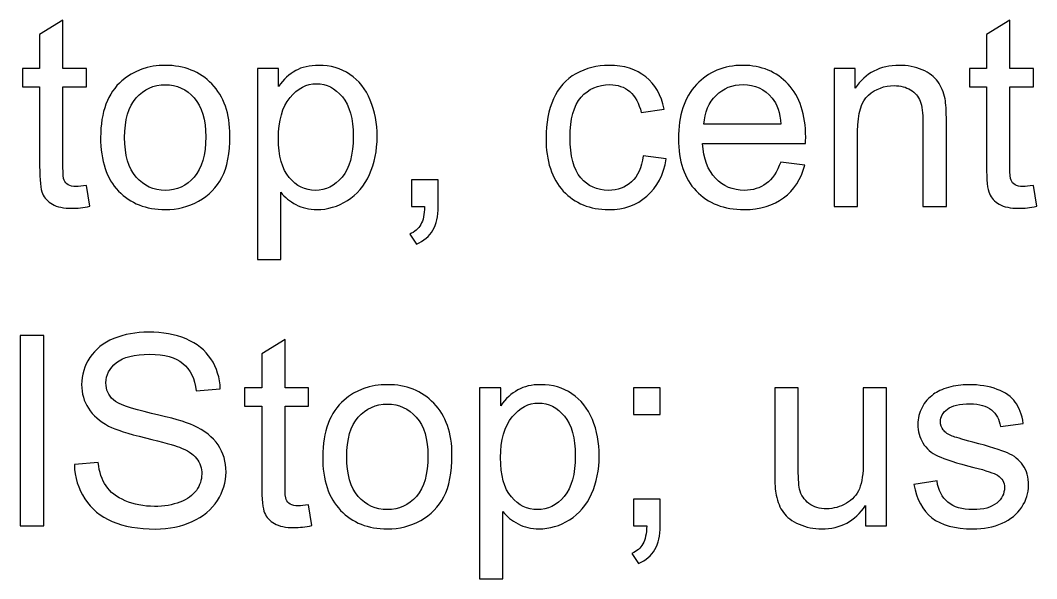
# Model space of a CAD drawing. Header units: centimetres. Extents: x -233 to -82, y 123 to 153.
# Drawn here: x -165.554 to -164.206, y 146.526 to 147.266 of the extents above; entities that cross this region are included whole.
import ezdxf

# ---------------------------------------------------------------- set-up
doc = ezdxf.new("R2010")
doc.units = ezdxf.units.CM
doc.header["$MEASUREMENT"] = 0
doc.layers.add('layer 1', color=7, linetype='Continuous')

msp = doc.modelspace()

# ---------------------------------------------------------------- linework, layer by layer
at = {"layer": 'layer 1'}
for points, knots in [([(-165.4658, 147.04698), (-165.4658, 147.04698), (-165.4614, 147.01958), (-165.4614, 147.01958), (-165.4614, 147.01958), (-165.4701, 147.01778), (-165.4779, 147.01688), (-165.4848, 147.01688), (-165.4848, 147.01688), (-165.4961, 147.01688), (-165.5048, 147.01868), (-165.511, 147.02228), (-165.511, 147.02228), (-165.5172, 147.02578), (-165.5216, 147.03048), (-165.5241, 147.03628), (-165.5241, 147.03628), (-165.5266, 147.04208), (-165.5279, 147.05428), (-165.5279, 147.07288), (-165.5279, 147.07288), (-165.5279, 147.07288), (-165.5279, 147.17808), (-165.5279, 147.17808), (-165.5279, 147.17808), (-165.5279, 147.17808), (-165.5506, 147.17808), (-165.5506, 147.17808), (-165.5506, 147.17808), (-165.5506, 147.17808), (-165.5506, 147.20218), (-165.5506, 147.20218), (-165.5506, 147.20218), (-165.5506, 147.20218), (-165.5279, 147.20218), (-165.5279, 147.20218), (-165.5279, 147.20218), (-165.5279, 147.20218), (-165.5279, 147.24748), (-165.5279, 147.24748), (-165.5279, 147.24748), (-165.5279, 147.24748), (-165.497, 147.26608), (-165.497, 147.26608), (-165.497, 147.26608), (-165.497, 147.26608), (-165.497, 147.20218), (-165.497, 147.20218), (-165.497, 147.20218), (-165.497, 147.20218), (-165.4658, 147.20218), (-165.4658, 147.20218), (-165.4658, 147.20218), (-165.4658, 147.20218), (-165.4658, 147.17808), (-165.4658, 147.17808), (-165.4658, 147.17808), (-165.4658, 147.17808), (-165.497, 147.17808), (-165.497, 147.17808), (-165.497, 147.17808), (-165.497, 147.17808), (-165.497, 147.07108), (-165.497, 147.07108), (-165.497, 147.07108), (-165.497, 147.06228), (-165.4965, 147.05658), (-165.4954, 147.05408), (-165.4954, 147.05408), (-165.4943, 147.05158), (-165.4925, 147.04958), (-165.49, 147.04808), (-165.49, 147.04808), (-165.4875, 147.04658), (-165.484, 147.04578), (-165.4795, 147.04578), (-165.4795, 147.04578), (-165.476, 147.04578), (-165.4715, 147.04618), (-165.4658, 147.04698)], [0, 0, 0, 0, 0.047619, 0.047619, 0.047619, 0.047619, 0.0952381, 0.0952381, 0.0952381, 0.0952381, 0.1428571, 0.1428571, 0.1428571, 0.1428571, 0.1904762, 0.1904762, 0.1904762, 0.1904762, 0.2380952, 0.2380952, 0.2380952, 0.2380952, 0.2857143, 0.2857143, 0.2857143, 0.2857143, 0.3333333, 0.3333333, 0.3333333, 0.3333333, 0.3809524, 0.3809524, 0.3809524, 0.3809524, 0.4285714, 0.4285714, 0.4285714, 0.4285714, 0.4761905, 0.4761905, 0.4761905, 0.4761905, 0.5238095, 0.5238095, 0.5238095, 0.5238095, 0.5714286, 0.5714286, 0.5714286, 0.5714286, 0.6190476, 0.6190476, 0.6190476, 0.6190476, 0.6666667, 0.6666667, 0.6666667, 0.6666667, 0.7142857, 0.7142857, 0.7142857, 0.7142857, 0.7619048, 0.7619048, 0.7619048, 0.7619048, 0.8095238, 0.8095238, 0.8095238, 0.8095238, 0.8571429, 0.8571429, 0.8571429, 0.8571429, 0.9047619, 0.9047619, 0.9047619, 0.9047619, 1, 1, 1, 1]), ([(-164.2106, 147.04698), (-164.2106, 147.04698), (-164.2062, 147.01958), (-164.2062, 147.01958), (-164.2062, 147.01958), (-164.2149, 147.01778), (-164.2227, 147.01688), (-164.2296, 147.01688), (-164.2296, 147.01688), (-164.2409, 147.01688), (-164.2496, 147.01868), (-164.2558, 147.02228), (-164.2558, 147.02228), (-164.262, 147.02578), (-164.2664, 147.03048), (-164.2689, 147.03628), (-164.2689, 147.03628), (-164.2714, 147.04208), (-164.2727, 147.05428), (-164.2727, 147.07288), (-164.2727, 147.07288), (-164.2727, 147.07288), (-164.2727, 147.17808), (-164.2727, 147.17808), (-164.2727, 147.17808), (-164.2727, 147.17808), (-164.2954, 147.17808), (-164.2954, 147.17808), (-164.2954, 147.17808), (-164.2954, 147.17808), (-164.2954, 147.20218), (-164.2954, 147.20218), (-164.2954, 147.20218), (-164.2954, 147.20218), (-164.2727, 147.20218), (-164.2727, 147.20218), (-164.2727, 147.20218), (-164.2727, 147.20218), (-164.2727, 147.24748), (-164.2727, 147.24748), (-164.2727, 147.24748), (-164.2727, 147.24748), (-164.2418, 147.26608), (-164.2418, 147.26608), (-164.2418, 147.26608), (-164.2418, 147.26608), (-164.2418, 147.20218), (-164.2418, 147.20218), (-164.2418, 147.20218), (-164.2418, 147.20218), (-164.2106, 147.20218), (-164.2106, 147.20218), (-164.2106, 147.20218), (-164.2106, 147.20218), (-164.2106, 147.17808), (-164.2106, 147.17808), (-164.2106, 147.17808), (-164.2106, 147.17808), (-164.2418, 147.17808), (-164.2418, 147.17808), (-164.2418, 147.17808), (-164.2418, 147.17808), (-164.2418, 147.07108), (-164.2418, 147.07108), (-164.2418, 147.07108), (-164.2418, 147.06228), (-164.2413, 147.05658), (-164.2402, 147.05408), (-164.2402, 147.05408), (-164.2391, 147.05158), (-164.2373, 147.04958), (-164.2348, 147.04808), (-164.2348, 147.04808), (-164.2323, 147.04658), (-164.2288, 147.04578), (-164.2243, 147.04578), (-164.2243, 147.04578), (-164.2208, 147.04578), (-164.2163, 147.04618), (-164.2106, 147.04698)], [0, 0, 0, 0, 0.047619, 0.047619, 0.047619, 0.047619, 0.0952381, 0.0952381, 0.0952381, 0.0952381, 0.1428571, 0.1428571, 0.1428571, 0.1428571, 0.1904762, 0.1904762, 0.1904762, 0.1904762, 0.2380952, 0.2380952, 0.2380952, 0.2380952, 0.2857143, 0.2857143, 0.2857143, 0.2857143, 0.3333333, 0.3333333, 0.3333333, 0.3333333, 0.3809524, 0.3809524, 0.3809524, 0.3809524, 0.4285714, 0.4285714, 0.4285714, 0.4285714, 0.4761905, 0.4761905, 0.4761905, 0.4761905, 0.5238095, 0.5238095, 0.5238095, 0.5238095, 0.5714286, 0.5714286, 0.5714286, 0.5714286, 0.6190476, 0.6190476, 0.6190476, 0.6190476, 0.6666667, 0.6666667, 0.6666667, 0.6666667, 0.7142857, 0.7142857, 0.7142857, 0.7142857, 0.7619048, 0.7619048, 0.7619048, 0.7619048, 0.8095238, 0.8095238, 0.8095238, 0.8095238, 0.8571429, 0.8571429, 0.8571429, 0.8571429, 0.9047619, 0.9047619, 0.9047619, 0.9047619, 1, 1, 1, 1]), ([(-165.4471, 147.11078), (-165.4471, 147.14468), (-165.4377, 147.16968), (-165.4188, 147.18598), (-165.4188, 147.18598), (-165.4031, 147.19958), (-165.3839, 147.20638), (-165.3613, 147.20638), (-165.3613, 147.20638), (-165.3362, 147.20638), (-165.3156, 147.19818), (-165.2996, 147.18168), (-165.2996, 147.18168), (-165.2837, 147.16518), (-165.2757, 147.14238), (-165.2757, 147.11338), (-165.2757, 147.11338), (-165.2757, 147.08978), (-165.2792, 147.07128), (-165.2863, 147.05778), (-165.2863, 147.05778), (-165.2934, 147.04428), (-165.3036, 147.03388), (-165.3171, 147.02638), (-165.3171, 147.02638), (-165.3306, 147.01888), (-165.3454, 147.01518), (-165.3613, 147.01518), (-165.3613, 147.01518), (-165.3869, 147.01518), (-165.4076, 147.02338), (-165.4234, 147.03978), (-165.4234, 147.03978), (-165.4392, 147.05618), (-165.4471, 147.07988), (-165.4471, 147.11078)], [0, 0, 0, 0, 0.1, 0.1, 0.1, 0.1, 0.2, 0.2, 0.2, 0.2, 0.3, 0.3, 0.3, 0.3, 0.4, 0.4, 0.4, 0.4, 0.5, 0.5, 0.5, 0.5, 0.6, 0.6, 0.6, 0.6, 0.7, 0.7, 0.7, 0.7, 0.8, 0.8, 0.8, 0.8, 1, 1, 1, 1]), ([(-165.2393, 146.94918), (-165.2393, 146.94918), (-165.2393, 147.20218), (-165.2393, 147.20218), (-165.2393, 147.20218), (-165.2393, 147.20218), (-165.2111, 147.20218), (-165.2111, 147.20218), (-165.2111, 147.20218), (-165.2111, 147.20218), (-165.2111, 147.17848), (-165.2111, 147.17848), (-165.2111, 147.17848), (-165.2044, 147.18778), (-165.1969, 147.19468), (-165.1885, 147.19938), (-165.1885, 147.19938), (-165.1802, 147.20408), (-165.17, 147.20638), (-165.158, 147.20638), (-165.158, 147.20638), (-165.1424, 147.20638), (-165.1286, 147.20238), (-165.1167, 147.19438), (-165.1167, 147.19438), (-165.1048, 147.18628), (-165.0957, 147.17498), (-165.0896, 147.16028), (-165.0896, 147.16028), (-165.0835, 147.14558), (-165.0805, 147.12958), (-165.0805, 147.11208), (-165.0805, 147.11208), (-165.0805, 147.09338), (-165.0839, 147.07658), (-165.0906, 147.06158), (-165.0906, 147.06158), (-165.0973, 147.04658), (-165.1071, 147.03508), (-165.1199, 147.02718), (-165.1199, 147.02718), (-165.1327, 147.01918), (-165.1462, 147.01518), (-165.1603, 147.01518), (-165.1603, 147.01518), (-165.1706, 147.01518), (-165.1799, 147.01738), (-165.1881, 147.02178), (-165.1881, 147.02178), (-165.1963, 147.02608), (-165.203, 147.03158), (-165.2083, 147.03818), (-165.2083, 147.03818), (-165.2083, 147.03818), (-165.2083, 146.94918), (-165.2083, 146.94918), (-165.2083, 146.94918), (-165.2083, 146.94918), (-165.2393, 146.94918), (-165.2393, 146.94918)], [0, 0, 0, 0, 0.0625, 0.0625, 0.0625, 0.0625, 0.125, 0.125, 0.125, 0.125, 0.1875, 0.1875, 0.1875, 0.1875, 0.25, 0.25, 0.25, 0.25, 0.3125, 0.3125, 0.3125, 0.3125, 0.375, 0.375, 0.375, 0.375, 0.4375, 0.4375, 0.4375, 0.4375, 0.5, 0.5, 0.5, 0.5, 0.5625, 0.5625, 0.5625, 0.5625, 0.625, 0.625, 0.625, 0.625, 0.6875, 0.6875, 0.6875, 0.6875, 0.75, 0.75, 0.75, 0.75, 0.8125, 0.8125, 0.8125, 0.8125, 0.875, 0.875, 0.875, 0.875, 1, 1, 1, 1]), ([(-164.7278, 147.08628), (-164.7278, 147.08628), (-164.6973, 147.08228), (-164.6973, 147.08228), (-164.6973, 147.08228), (-164.7006, 147.06128), (-164.7091, 147.04488), (-164.7228, 147.03298), (-164.7228, 147.03298), (-164.7365, 147.02108), (-164.7534, 147.01518), (-164.7734, 147.01518), (-164.7734, 147.01518), (-164.7985, 147.01518), (-164.8186, 147.02338), (-164.8338, 147.03978), (-164.8338, 147.03978), (-164.849, 147.05608), (-164.8566, 147.07958), (-164.8566, 147.11008), (-164.8566, 147.11008), (-164.8566, 147.12978), (-164.8533, 147.14708), (-164.8468, 147.16188), (-164.8468, 147.16188), (-164.8403, 147.17668), (-164.8303, 147.18778), (-164.8169, 147.19528), (-164.8169, 147.19528), (-164.8035, 147.20268), (-164.7889, 147.20638), (-164.7732, 147.20638), (-164.7732, 147.20638), (-164.7533, 147.20638), (-164.7371, 147.20138), (-164.7245, 147.19128), (-164.7245, 147.19128), (-164.7119, 147.18118), (-164.7038, 147.16698), (-164.7002, 147.14848), (-164.7002, 147.14848), (-164.7002, 147.14848), (-164.7304, 147.14378), (-164.7304, 147.14378), (-164.7304, 147.14378), (-164.7333, 147.15608), (-164.7383, 147.16538), (-164.7456, 147.17158), (-164.7456, 147.17158), (-164.7529, 147.17778), (-164.7617, 147.18088), (-164.772, 147.18088), (-164.772, 147.18088), (-164.7877, 147.18088), (-164.8004, 147.17528), (-164.8101, 147.16408), (-164.8101, 147.16408), (-164.8199, 147.15288), (-164.8248, 147.13518), (-164.8248, 147.11088), (-164.8248, 147.11088), (-164.8248, 147.08638), (-164.8201, 147.06848), (-164.8106, 147.05738), (-164.8106, 147.05738), (-164.8012, 147.04628), (-164.7889, 147.04068), (-164.7738, 147.04068), (-164.7738, 147.04068), (-164.7616, 147.04068), (-164.7514, 147.04438), (-164.7432, 147.05188), (-164.7432, 147.05188), (-164.7351, 147.05938), (-164.7299, 147.07078), (-164.7278, 147.08628)], [0, 0, 0, 0, 0.05, 0.05, 0.05, 0.05, 0.1, 0.1, 0.1, 0.1, 0.15, 0.15, 0.15, 0.15, 0.2, 0.2, 0.2, 0.2, 0.25, 0.25, 0.25, 0.25, 0.3, 0.3, 0.3, 0.3, 0.35, 0.35, 0.35, 0.35, 0.4, 0.4, 0.4, 0.4, 0.45, 0.45, 0.45, 0.45, 0.5, 0.5, 0.5, 0.5, 0.55, 0.55, 0.55, 0.55, 0.6, 0.6, 0.6, 0.6, 0.65, 0.65, 0.65, 0.65, 0.7, 0.7, 0.7, 0.7, 0.75, 0.75, 0.75, 0.75, 0.8, 0.8, 0.8, 0.8, 0.85, 0.85, 0.85, 0.85, 0.9, 0.9, 0.9, 0.9, 1, 1, 1, 1]), ([(-164.5455, 147.07818), (-164.5455, 147.07818), (-164.5135, 147.07418), (-164.5135, 147.07418), (-164.5135, 147.07418), (-164.5186, 147.05548), (-164.5279, 147.04098), (-164.5416, 147.03068), (-164.5416, 147.03068), (-164.5553, 147.02038), (-164.5727, 147.01518), (-164.5939, 147.01518), (-164.5939, 147.01518), (-164.6207, 147.01518), (-164.6419, 147.02338), (-164.6576, 147.03988), (-164.6576, 147.03988), (-164.6733, 147.05638), (-164.6811, 147.07948), (-164.6811, 147.10918), (-164.6811, 147.10918), (-164.6811, 147.13998), (-164.6732, 147.16388), (-164.6573, 147.18088), (-164.6573, 147.18088), (-164.6414, 147.19788), (-164.6209, 147.20638), (-164.5956, 147.20638), (-164.5956, 147.20638), (-164.5712, 147.20638), (-164.5512, 147.19808), (-164.5357, 147.18138), (-164.5357, 147.18138), (-164.5202, 147.16468), (-164.5124, 147.14128), (-164.5124, 147.11108), (-164.5124, 147.11108), (-164.5124, 147.10928), (-164.5125, 147.10648), (-164.5126, 147.10278), (-164.5126, 147.10278), (-164.5126, 147.10278), (-164.649, 147.10278), (-164.649, 147.10278), (-164.649, 147.10278), (-164.6479, 147.08268), (-164.6422, 147.06738), (-164.632, 147.05668), (-164.632, 147.05668), (-164.6218, 147.04598), (-164.609, 147.04068), (-164.5937, 147.04068), (-164.5937, 147.04068), (-164.5824, 147.04068), (-164.5727, 147.04368), (-164.5646, 147.04968), (-164.5646, 147.04968), (-164.5566, 147.05558), (-164.5502, 147.06508), (-164.5455, 147.07818)], [0, 0, 0, 0, 0.0625, 0.0625, 0.0625, 0.0625, 0.125, 0.125, 0.125, 0.125, 0.1875, 0.1875, 0.1875, 0.1875, 0.25, 0.25, 0.25, 0.25, 0.3125, 0.3125, 0.3125, 0.3125, 0.375, 0.375, 0.375, 0.375, 0.4375, 0.4375, 0.4375, 0.4375, 0.5, 0.5, 0.5, 0.5, 0.5625, 0.5625, 0.5625, 0.5625, 0.625, 0.625, 0.625, 0.625, 0.6875, 0.6875, 0.6875, 0.6875, 0.75, 0.75, 0.75, 0.75, 0.8125, 0.8125, 0.8125, 0.8125, 0.875, 0.875, 0.875, 0.875, 1, 1, 1, 1]), ([(-164.4745, 147.01928), (-164.4745, 147.01928), (-164.4745, 147.20218), (-164.4745, 147.20218), (-164.4745, 147.20218), (-164.4745, 147.20218), (-164.4466, 147.20218), (-164.4466, 147.20218), (-164.4466, 147.20218), (-164.4466, 147.20218), (-164.4466, 147.17618), (-164.4466, 147.17618), (-164.4466, 147.17618), (-164.4332, 147.19628), (-164.4138, 147.20638), (-164.3884, 147.20638), (-164.3884, 147.20638), (-164.3774, 147.20638), (-164.3673, 147.20438), (-164.358, 147.20048), (-164.358, 147.20048), (-164.3487, 147.19648), (-164.3418, 147.19128), (-164.3372, 147.18488), (-164.3372, 147.18488), (-164.3327, 147.17838), (-164.3295, 147.17078), (-164.3276, 147.16188), (-164.3276, 147.16188), (-164.3265, 147.15618), (-164.3259, 147.14608), (-164.3259, 147.13178), (-164.3259, 147.13178), (-164.3259, 147.13178), (-164.3259, 147.01928), (-164.3259, 147.01928), (-164.3259, 147.01928), (-164.3259, 147.01928), (-164.3569, 147.01928), (-164.3569, 147.01928), (-164.3569, 147.01928), (-164.3569, 147.01928), (-164.3569, 147.13058), (-164.3569, 147.13058), (-164.3569, 147.13058), (-164.3569, 147.14318), (-164.3581, 147.15258), (-164.3605, 147.15888), (-164.3605, 147.15888), (-164.3629, 147.16518), (-164.3672, 147.17018), (-164.3733, 147.17388), (-164.3733, 147.17388), (-164.3795, 147.17758), (-164.3867, 147.17948), (-164.395, 147.17948), (-164.395, 147.17948), (-164.4082, 147.17948), (-164.4196, 147.17528), (-164.4291, 147.16688), (-164.4291, 147.16688), (-164.4387, 147.15848), (-164.4435, 147.14258), (-164.4435, 147.11918), (-164.4435, 147.11918), (-164.4435, 147.11918), (-164.4435, 147.01928), (-164.4435, 147.01928), (-164.4435, 147.01928), (-164.4435, 147.01928), (-164.4745, 147.01928), (-164.4745, 147.01928)], [0, 0, 0, 0, 0.0526316, 0.0526316, 0.0526316, 0.0526316, 0.1052632, 0.1052632, 0.1052632, 0.1052632, 0.1578947, 0.1578947, 0.1578947, 0.1578947, 0.2105263, 0.2105263, 0.2105263, 0.2105263, 0.2631579, 0.2631579, 0.2631579, 0.2631579, 0.3157895, 0.3157895, 0.3157895, 0.3157895, 0.3684211, 0.3684211, 0.3684211, 0.3684211, 0.4210526, 0.4210526, 0.4210526, 0.4210526, 0.4736842, 0.4736842, 0.4736842, 0.4736842, 0.5263158, 0.5263158, 0.5263158, 0.5263158, 0.5789474, 0.5789474, 0.5789474, 0.5789474, 0.6315789, 0.6315789, 0.6315789, 0.6315789, 0.6842105, 0.6842105, 0.6842105, 0.6842105, 0.7368421, 0.7368421, 0.7368421, 0.7368421, 0.7894737, 0.7894737, 0.7894737, 0.7894737, 0.8421053, 0.8421053, 0.8421053, 0.8421053, 0.8947368, 0.8947368, 0.8947368, 0.8947368, 1, 1, 1, 1]), ([(-165.4152, 147.11078), (-165.4152, 147.08728), (-165.4101, 147.06978), (-165.3999, 147.05818), (-165.3999, 147.05818), (-165.3897, 147.04648), (-165.3768, 147.04068), (-165.3613, 147.04068), (-165.3613, 147.04068), (-165.3459, 147.04068), (-165.3331, 147.04658), (-165.3229, 147.05828), (-165.3229, 147.05828), (-165.3127, 147.06998), (-165.3076, 147.08778), (-165.3076, 147.11178), (-165.3076, 147.11178), (-165.3076, 147.13438), (-165.3127, 147.15148), (-165.323, 147.16318), (-165.323, 147.16318), (-165.3333, 147.17488), (-165.346, 147.18068), (-165.3613, 147.18068), (-165.3613, 147.18068), (-165.3768, 147.18068), (-165.3897, 147.17488), (-165.3999, 147.16328), (-165.3999, 147.16328), (-165.4101, 147.15168), (-165.4152, 147.13418), (-165.4152, 147.11078)], [0, 0, 0, 0, 0.1111111, 0.1111111, 0.1111111, 0.1111111, 0.2222222, 0.2222222, 0.2222222, 0.2222222, 0.3333333, 0.3333333, 0.3333333, 0.3333333, 0.4444444, 0.4444444, 0.4444444, 0.4444444, 0.5555556, 0.5555556, 0.5555556, 0.5555556, 0.6666667, 0.6666667, 0.6666667, 0.6666667, 0.7777778, 0.7777778, 0.7777778, 0.7777778, 1, 1, 1, 1]), ([(-165.2113, 147.10968), (-165.2113, 147.08618), (-165.2065, 147.06878), (-165.197, 147.05758), (-165.197, 147.05758), (-165.1875, 147.04628), (-165.1759, 147.04068), (-165.1623, 147.04068), (-165.1623, 147.04068), (-165.1486, 147.04068), (-165.1368, 147.04648), (-165.1269, 147.05818), (-165.1269, 147.05818), (-165.1171, 147.06978), (-165.1122, 147.08778), (-165.1122, 147.11228), (-165.1122, 147.11228), (-165.1122, 147.13558), (-165.117, 147.15308), (-165.1266, 147.16468), (-165.1266, 147.16468), (-165.1362, 147.17628), (-165.1477, 147.18208), (-165.161, 147.18208), (-165.161, 147.18208), (-165.1742, 147.18208), (-165.1859, 147.17588), (-165.196, 147.16358), (-165.196, 147.16358), (-165.2062, 147.15118), (-165.2113, 147.13318), (-165.2113, 147.10968)], [0, 0, 0, 0, 0.1111111, 0.1111111, 0.1111111, 0.1111111, 0.2222222, 0.2222222, 0.2222222, 0.2222222, 0.3333333, 0.3333333, 0.3333333, 0.3333333, 0.4444444, 0.4444444, 0.4444444, 0.4444444, 0.5555556, 0.5555556, 0.5555556, 0.5555556, 0.6666667, 0.6666667, 0.6666667, 0.6666667, 0.7777778, 0.7777778, 0.7777778, 0.7777778, 1, 1, 1, 1]), ([(-164.6473, 147.12828), (-164.6473, 147.12828), (-164.5452, 147.12828), (-164.5452, 147.12828), (-164.5452, 147.12828), (-164.5465, 147.14368), (-164.5504, 147.15528), (-164.5569, 147.16298), (-164.5569, 147.16298), (-164.5668, 147.17488), (-164.5796, 147.18088), (-164.5953, 147.18088), (-164.5953, 147.18088), (-164.6096, 147.18088), (-164.6215, 147.17608), (-164.6312, 147.16658), (-164.6312, 147.16658), (-164.6409, 147.15708), (-164.6463, 147.14428), (-164.6473, 147.12828)], [0, 0, 0, 0, 0.1666667, 0.1666667, 0.1666667, 0.1666667, 0.3333333, 0.3333333, 0.3333333, 0.3333333, 0.5, 0.5, 0.5, 0.5, 0.6666667, 0.6666667, 0.6666667, 0.6666667, 1, 1, 1, 1]), ([(-165.035, 147.01928), (-165.035, 147.01928), (-165.035, 147.05458), (-165.035, 147.05458), (-165.035, 147.05458), (-165.035, 147.05458), (-164.9997, 147.05458), (-164.9997, 147.05458), (-164.9997, 147.05458), (-164.9997, 147.05458), (-164.9997, 147.01928), (-164.9997, 147.01928), (-164.9997, 147.01928), (-164.9997, 147.00628), (-165.002, 146.99578), (-165.0066, 146.98778), (-165.0066, 146.98778), (-165.0112, 146.97988), (-165.0185, 146.97368), (-165.0285, 146.96928), (-165.0285, 146.96928), (-165.0285, 146.96928), (-165.0371, 146.98258), (-165.0371, 146.98258), (-165.0371, 146.98258), (-165.0306, 146.98548), (-165.0257, 146.98968), (-165.0226, 146.99518), (-165.0226, 146.99518), (-165.0195, 147.00078), (-165.0178, 147.00878), (-165.0175, 147.01928), (-165.0175, 147.01928), (-165.0175, 147.01928), (-165.035, 147.01928), (-165.035, 147.01928)], [0, 0, 0, 0, 0.1, 0.1, 0.1, 0.1, 0.2, 0.2, 0.2, 0.2, 0.3, 0.3, 0.3, 0.3, 0.4, 0.4, 0.4, 0.4, 0.5, 0.5, 0.5, 0.5, 0.6, 0.6, 0.6, 0.6, 0.7, 0.7, 0.7, 0.7, 0.8, 0.8, 0.8, 0.8, 1, 1, 1, 1]), ([(-165.5535, 146.59595), (-165.5535, 146.59595), (-165.5535, 146.84845), (-165.5535, 146.84845), (-165.5535, 146.84845), (-165.5535, 146.84845), (-165.5225, 146.84845), (-165.5225, 146.84845), (-165.5225, 146.84845), (-165.5225, 146.84845), (-165.5225, 146.59595), (-165.5225, 146.59595), (-165.5225, 146.59595), (-165.5225, 146.59595), (-165.5535, 146.59595), (-165.5535, 146.59595)], [0, 0, 0, 0, 0.2, 0.2, 0.2, 0.2, 0.4, 0.4, 0.4, 0.4, 0.6, 0.6, 0.6, 0.6, 1, 1, 1, 1]), ([(-165.4819, 146.67705), (-165.4819, 146.67705), (-165.4503, 146.67985), (-165.4503, 146.67985), (-165.4503, 146.67985), (-165.4488, 146.66715), (-165.4454, 146.65685), (-165.4399, 146.64875), (-165.4399, 146.64875), (-165.4344, 146.64065), (-165.426, 146.63415), (-165.4145, 146.62915), (-165.4145, 146.62915), (-165.403, 146.62415), (-165.3901, 146.62165), (-165.3757, 146.62165), (-165.3757, 146.62165), (-165.363, 146.62165), (-165.3517, 146.62355), (-165.3419, 146.62735), (-165.3419, 146.62735), (-165.3322, 146.63105), (-165.3249, 146.63625), (-165.3201, 146.64285), (-165.3201, 146.64285), (-165.3154, 146.64945), (-165.313, 146.65665), (-165.313, 146.66455), (-165.313, 146.66455), (-165.313, 146.67245), (-165.3153, 146.67935), (-165.3199, 146.68525), (-165.3199, 146.68525), (-165.3245, 146.69115), (-165.3321, 146.69615), (-165.3427, 146.70015), (-165.3427, 146.70015), (-165.3494, 146.70285), (-165.3644, 146.70695), (-165.3876, 146.71255), (-165.3876, 146.71255), (-165.4108, 146.71805), (-165.4271, 146.72335), (-165.4364, 146.72825), (-165.4364, 146.72825), (-165.4485, 146.73455), (-165.4574, 146.74245), (-165.4633, 146.75175), (-165.4633, 146.75175), (-165.4692, 146.76105), (-165.4722, 146.77155), (-165.4722, 146.78315), (-165.4722, 146.78315), (-165.4722, 146.79595), (-165.4686, 146.80785), (-165.4613, 146.81895), (-165.4613, 146.81895), (-165.4541, 146.83005), (-165.4435, 146.83845), (-165.4296, 146.84415), (-165.4296, 146.84415), (-165.4157, 146.84985), (-165.4003, 146.85275), (-165.3833, 146.85275), (-165.3833, 146.85275), (-165.3646, 146.85275), (-165.3481, 146.84975), (-165.3338, 146.84375), (-165.3338, 146.84375), (-165.3195, 146.83765), (-165.3085, 146.82885), (-165.3008, 146.81715), (-165.3008, 146.81715), (-165.2931, 146.80545), (-165.289, 146.79215), (-165.2884, 146.77735), (-165.2884, 146.77735), (-165.2884, 146.77735), (-165.3204, 146.77495), (-165.3204, 146.77495), (-165.3204, 146.77495), (-165.3221, 146.79085), (-165.328, 146.80295), (-165.3379, 146.81115), (-165.3379, 146.81115), (-165.3478, 146.81925), (-165.3625, 146.82335), (-165.3819, 146.82335), (-165.3819, 146.82335), (-165.4022, 146.82335), (-165.4169, 146.81965), (-165.4261, 146.81225), (-165.4261, 146.81225), (-165.4354, 146.80485), (-165.44, 146.79595), (-165.44, 146.78545), (-165.44, 146.78545), (-165.44, 146.77635), (-165.4367, 146.76895), (-165.4302, 146.76305), (-165.4302, 146.76305), (-165.4237, 146.75715), (-165.4069, 146.75115), (-165.3798, 146.74505), (-165.3798, 146.74505), (-165.3527, 146.73895), (-165.334, 146.73355), (-165.3239, 146.72895), (-165.3239, 146.72895), (-165.3092, 146.72215), (-165.2983, 146.71355), (-165.2913, 146.70315), (-165.2913, 146.70315), (-165.2843, 146.69275), (-165.2808, 146.68075), (-165.2808, 146.66725), (-165.2808, 146.66725), (-165.2808, 146.65385), (-165.2846, 146.64125), (-165.2923, 146.62935), (-165.2923, 146.62935), (-165.3, 146.61745), (-165.3111, 146.60815), (-165.3255, 146.60155), (-165.3255, 146.60155), (-165.3399, 146.59495), (-165.3561, 146.59165), (-165.3742, 146.59165), (-165.3742, 146.59165), (-165.3971, 146.59165), (-165.4162, 146.59495), (-165.4316, 146.60165), (-165.4316, 146.60165), (-165.4471, 146.60835), (-165.4592, 146.61835), (-165.468, 146.63175), (-165.468, 146.63175), (-165.4768, 146.64505), (-165.4814, 146.66015), (-165.4819, 146.67705)], [0, 0, 0, 0, 0.0277778, 0.0277778, 0.0277778, 0.0277778, 0.0555556, 0.0555556, 0.0555556, 0.0555556, 0.0833333, 0.0833333, 0.0833333, 0.0833333, 0.1111111, 0.1111111, 0.1111111, 0.1111111, 0.1388889, 0.1388889, 0.1388889, 0.1388889, 0.1666667, 0.1666667, 0.1666667, 0.1666667, 0.1944444, 0.1944444, 0.1944444, 0.1944444, 0.2222222, 0.2222222, 0.2222222, 0.2222222, 0.25, 0.25, 0.25, 0.25, 0.2777778, 0.2777778, 0.2777778, 0.2777778, 0.3055556, 0.3055556, 0.3055556, 0.3055556, 0.3333333, 0.3333333, 0.3333333, 0.3333333, 0.3611111, 0.3611111, 0.3611111, 0.3611111, 0.3888889, 0.3888889, 0.3888889, 0.3888889, 0.4166667, 0.4166667, 0.4166667, 0.4166667, 0.4444444, 0.4444444, 0.4444444, 0.4444444, 0.4722222, 0.4722222, 0.4722222, 0.4722222, 0.5, 0.5, 0.5, 0.5, 0.5277778, 0.5277778, 0.5277778, 0.5277778, 0.5555556, 0.5555556, 0.5555556, 0.5555556, 0.5833333, 0.5833333, 0.5833333, 0.5833333, 0.6111111, 0.6111111, 0.6111111, 0.6111111, 0.6388889, 0.6388889, 0.6388889, 0.6388889, 0.6666667, 0.6666667, 0.6666667, 0.6666667, 0.6944444, 0.6944444, 0.6944444, 0.6944444, 0.7222222, 0.7222222, 0.7222222, 0.7222222, 0.75, 0.75, 0.75, 0.75, 0.7777778, 0.7777778, 0.7777778, 0.7777778, 0.8055556, 0.8055556, 0.8055556, 0.8055556, 0.8333333, 0.8333333, 0.8333333, 0.8333333, 0.8611111, 0.8611111, 0.8611111, 0.8611111, 0.8888889, 0.8888889, 0.8888889, 0.8888889, 0.9166667, 0.9166667, 0.9166667, 0.9166667, 0.9444444, 0.9444444, 0.9444444, 0.9444444, 1, 1, 1, 1]), ([(-165.1714, 146.62365), (-165.1714, 146.62365), (-165.167, 146.59625), (-165.167, 146.59625), (-165.167, 146.59625), (-165.1757, 146.59445), (-165.1835, 146.59355), (-165.1904, 146.59355), (-165.1904, 146.59355), (-165.2017, 146.59355), (-165.2104, 146.59535), (-165.2166, 146.59895), (-165.2166, 146.59895), (-165.2228, 146.60245), (-165.2272, 146.60715), (-165.2297, 146.61295), (-165.2297, 146.61295), (-165.2322, 146.61875), (-165.2335, 146.63095), (-165.2335, 146.64955), (-165.2335, 146.64955), (-165.2335, 146.64955), (-165.2335, 146.75475), (-165.2335, 146.75475), (-165.2335, 146.75475), (-165.2335, 146.75475), (-165.2562, 146.75475), (-165.2562, 146.75475), (-165.2562, 146.75475), (-165.2562, 146.75475), (-165.2562, 146.77885), (-165.2562, 146.77885), (-165.2562, 146.77885), (-165.2562, 146.77885), (-165.2335, 146.77885), (-165.2335, 146.77885), (-165.2335, 146.77885), (-165.2335, 146.77885), (-165.2335, 146.82415), (-165.2335, 146.82415), (-165.2335, 146.82415), (-165.2335, 146.82415), (-165.2026, 146.84275), (-165.2026, 146.84275), (-165.2026, 146.84275), (-165.2026, 146.84275), (-165.2026, 146.77885), (-165.2026, 146.77885), (-165.2026, 146.77885), (-165.2026, 146.77885), (-165.1714, 146.77885), (-165.1714, 146.77885), (-165.1714, 146.77885), (-165.1714, 146.77885), (-165.1714, 146.75475), (-165.1714, 146.75475), (-165.1714, 146.75475), (-165.1714, 146.75475), (-165.2026, 146.75475), (-165.2026, 146.75475), (-165.2026, 146.75475), (-165.2026, 146.75475), (-165.2026, 146.64775), (-165.2026, 146.64775), (-165.2026, 146.64775), (-165.2026, 146.63895), (-165.2021, 146.63325), (-165.201, 146.63075), (-165.201, 146.63075), (-165.1999, 146.62825), (-165.1981, 146.62625), (-165.1956, 146.62475), (-165.1956, 146.62475), (-165.1931, 146.62325), (-165.1896, 146.62245), (-165.1851, 146.62245), (-165.1851, 146.62245), (-165.1816, 146.62245), (-165.1771, 146.62285), (-165.1714, 146.62365)], [0, 0, 0, 0, 0.047619, 0.047619, 0.047619, 0.047619, 0.0952381, 0.0952381, 0.0952381, 0.0952381, 0.1428571, 0.1428571, 0.1428571, 0.1428571, 0.1904762, 0.1904762, 0.1904762, 0.1904762, 0.2380952, 0.2380952, 0.2380952, 0.2380952, 0.2857143, 0.2857143, 0.2857143, 0.2857143, 0.3333333, 0.3333333, 0.3333333, 0.3333333, 0.3809524, 0.3809524, 0.3809524, 0.3809524, 0.4285714, 0.4285714, 0.4285714, 0.4285714, 0.4761905, 0.4761905, 0.4761905, 0.4761905, 0.5238095, 0.5238095, 0.5238095, 0.5238095, 0.5714286, 0.5714286, 0.5714286, 0.5714286, 0.6190476, 0.6190476, 0.6190476, 0.6190476, 0.6666667, 0.6666667, 0.6666667, 0.6666667, 0.7142857, 0.7142857, 0.7142857, 0.7142857, 0.7619048, 0.7619048, 0.7619048, 0.7619048, 0.8095238, 0.8095238, 0.8095238, 0.8095238, 0.8571429, 0.8571429, 0.8571429, 0.8571429, 0.9047619, 0.9047619, 0.9047619, 0.9047619, 1, 1, 1, 1]), ([(-165.1527, 146.68745), (-165.1527, 146.72135), (-165.1433, 146.74635), (-165.1244, 146.76265), (-165.1244, 146.76265), (-165.1087, 146.77625), (-165.0895, 146.78305), (-165.0669, 146.78305), (-165.0669, 146.78305), (-165.0418, 146.78305), (-165.0212, 146.77485), (-165.0052, 146.75835), (-165.0052, 146.75835), (-164.9893, 146.74185), (-164.9813, 146.71905), (-164.9813, 146.69005), (-164.9813, 146.69005), (-164.9813, 146.66645), (-164.9848, 146.64795), (-164.9919, 146.63445), (-164.9919, 146.63445), (-164.999, 146.62095), (-165.0092, 146.61055), (-165.0227, 146.60305), (-165.0227, 146.60305), (-165.0362, 146.59555), (-165.051, 146.59185), (-165.0669, 146.59185), (-165.0669, 146.59185), (-165.0925, 146.59185), (-165.1132, 146.60005), (-165.129, 146.61645), (-165.129, 146.61645), (-165.1448, 146.63285), (-165.1527, 146.65655), (-165.1527, 146.68745)], [0, 0, 0, 0, 0.1, 0.1, 0.1, 0.1, 0.2, 0.2, 0.2, 0.2, 0.3, 0.3, 0.3, 0.3, 0.4, 0.4, 0.4, 0.4, 0.5, 0.5, 0.5, 0.5, 0.6, 0.6, 0.6, 0.6, 0.7, 0.7, 0.7, 0.7, 0.8, 0.8, 0.8, 0.8, 1, 1, 1, 1]), ([(-164.9449, 146.52585), (-164.9449, 146.52585), (-164.9449, 146.77885), (-164.9449, 146.77885), (-164.9449, 146.77885), (-164.9449, 146.77885), (-164.9167, 146.77885), (-164.9167, 146.77885), (-164.9167, 146.77885), (-164.9167, 146.77885), (-164.9167, 146.75515), (-164.9167, 146.75515), (-164.9167, 146.75515), (-164.91, 146.76445), (-164.9025, 146.77135), (-164.8941, 146.77605), (-164.8941, 146.77605), (-164.8858, 146.78075), (-164.8756, 146.78305), (-164.8636, 146.78305), (-164.8636, 146.78305), (-164.848, 146.78305), (-164.8342, 146.77905), (-164.8223, 146.77105), (-164.8223, 146.77105), (-164.8104, 146.76295), (-164.8013, 146.75165), (-164.7952, 146.73695), (-164.7952, 146.73695), (-164.7891, 146.72225), (-164.7861, 146.70625), (-164.7861, 146.68875), (-164.7861, 146.68875), (-164.7861, 146.67005), (-164.7895, 146.65325), (-164.7962, 146.63825), (-164.7962, 146.63825), (-164.8029, 146.62325), (-164.8127, 146.61175), (-164.8255, 146.60385), (-164.8255, 146.60385), (-164.8383, 146.59585), (-164.8518, 146.59185), (-164.8659, 146.59185), (-164.8659, 146.59185), (-164.8762, 146.59185), (-164.8855, 146.59405), (-164.8937, 146.59845), (-164.8937, 146.59845), (-164.9019, 146.60275), (-164.9086, 146.60825), (-164.9139, 146.61485), (-164.9139, 146.61485), (-164.9139, 146.61485), (-164.9139, 146.52585), (-164.9139, 146.52585), (-164.9139, 146.52585), (-164.9139, 146.52585), (-164.9449, 146.52585), (-164.9449, 146.52585)], [0, 0, 0, 0, 0.0625, 0.0625, 0.0625, 0.0625, 0.125, 0.125, 0.125, 0.125, 0.1875, 0.1875, 0.1875, 0.1875, 0.25, 0.25, 0.25, 0.25, 0.3125, 0.3125, 0.3125, 0.3125, 0.375, 0.375, 0.375, 0.375, 0.4375, 0.4375, 0.4375, 0.4375, 0.5, 0.5, 0.5, 0.5, 0.5625, 0.5625, 0.5625, 0.5625, 0.625, 0.625, 0.625, 0.625, 0.6875, 0.6875, 0.6875, 0.6875, 0.75, 0.75, 0.75, 0.75, 0.8125, 0.8125, 0.8125, 0.8125, 0.875, 0.875, 0.875, 0.875, 1, 1, 1, 1]), ([(-164.7406, 146.74355), (-164.7406, 146.74355), (-164.7406, 146.77885), (-164.7406, 146.77885), (-164.7406, 146.77885), (-164.7406, 146.77885), (-164.7053, 146.77885), (-164.7053, 146.77885), (-164.7053, 146.77885), (-164.7053, 146.77885), (-164.7053, 146.74355), (-164.7053, 146.74355), (-164.7053, 146.74355), (-164.7053, 146.74355), (-164.7406, 146.74355), (-164.7406, 146.74355)], [0, 0, 0, 0, 0.2, 0.2, 0.2, 0.2, 0.4, 0.4, 0.4, 0.4, 0.6, 0.6, 0.6, 0.6, 1, 1, 1, 1]), ([(-164.4329, 146.59595), (-164.4329, 146.59595), (-164.4329, 146.62285), (-164.4329, 146.62285), (-164.4329, 146.62285), (-164.4471, 146.60215), (-164.4664, 146.59185), (-164.4909, 146.59185), (-164.4909, 146.59185), (-164.5017, 146.59185), (-164.5118, 146.59395), (-164.5211, 146.59805), (-164.5211, 146.59805), (-164.5305, 146.60215), (-164.5375, 146.60735), (-164.542, 146.61365), (-164.542, 146.61365), (-164.5465, 146.61985), (-164.5497, 146.62755), (-164.5515, 146.63665), (-164.5515, 146.63665), (-164.5528, 146.64275), (-164.5534, 146.65235), (-164.5534, 146.66555), (-164.5534, 146.66555), (-164.5534, 146.66555), (-164.5534, 146.77885), (-164.5534, 146.77885), (-164.5534, 146.77885), (-164.5534, 146.77885), (-164.5224, 146.77885), (-164.5224, 146.77885), (-164.5224, 146.77885), (-164.5224, 146.77885), (-164.5224, 146.67745), (-164.5224, 146.67745), (-164.5224, 146.67745), (-164.5224, 146.66125), (-164.5218, 146.65035), (-164.5205, 146.64465), (-164.5205, 146.64465), (-164.5186, 146.63655), (-164.5144, 146.63015), (-164.5081, 146.62555), (-164.5081, 146.62555), (-164.5018, 146.62085), (-164.494, 146.61855), (-164.4847, 146.61855), (-164.4847, 146.61855), (-164.4754, 146.61855), (-164.4667, 146.62095), (-164.4585, 146.62575), (-164.4585, 146.62575), (-164.4504, 146.63045), (-164.4446, 146.63695), (-164.4412, 146.64515), (-164.4412, 146.64515), (-164.4378, 146.65335), (-164.4361, 146.66525), (-164.4361, 146.68085), (-164.4361, 146.68085), (-164.4361, 146.68085), (-164.4361, 146.77885), (-164.4361, 146.77885), (-164.4361, 146.77885), (-164.4361, 146.77885), (-164.4051, 146.77885), (-164.4051, 146.77885), (-164.4051, 146.77885), (-164.4051, 146.77885), (-164.4051, 146.59595), (-164.4051, 146.59595), (-164.4051, 146.59595), (-164.4051, 146.59595), (-164.4329, 146.59595), (-164.4329, 146.59595)], [0, 0, 0, 0, 0.05, 0.05, 0.05, 0.05, 0.1, 0.1, 0.1, 0.1, 0.15, 0.15, 0.15, 0.15, 0.2, 0.2, 0.2, 0.2, 0.25, 0.25, 0.25, 0.25, 0.3, 0.3, 0.3, 0.3, 0.35, 0.35, 0.35, 0.35, 0.4, 0.4, 0.4, 0.4, 0.45, 0.45, 0.45, 0.45, 0.5, 0.5, 0.5, 0.5, 0.55, 0.55, 0.55, 0.55, 0.6, 0.6, 0.6, 0.6, 0.65, 0.65, 0.65, 0.65, 0.7, 0.7, 0.7, 0.7, 0.75, 0.75, 0.75, 0.75, 0.8, 0.8, 0.8, 0.8, 0.85, 0.85, 0.85, 0.85, 0.9, 0.9, 0.9, 0.9, 1, 1, 1, 1]), ([(-164.3689, 146.65055), (-164.3689, 146.65055), (-164.3383, 146.65535), (-164.3383, 146.65535), (-164.3383, 146.65535), (-164.3366, 146.64305), (-164.3318, 146.63365), (-164.3239, 146.62715), (-164.3239, 146.62715), (-164.316, 146.62065), (-164.305, 146.61735), (-164.2909, 146.61735), (-164.2909, 146.61735), (-164.2767, 146.61735), (-164.2661, 146.62025), (-164.2592, 146.62605), (-164.2592, 146.62605), (-164.2523, 146.63185), (-164.2489, 146.63865), (-164.2489, 146.64645), (-164.2489, 146.64645), (-164.2489, 146.65345), (-164.2519, 146.65895), (-164.258, 146.66295), (-164.258, 146.66295), (-164.2623, 146.66565), (-164.2728, 146.66915), (-164.2897, 146.67345), (-164.2897, 146.67345), (-164.3124, 146.67915), (-164.3282, 146.68415), (-164.337, 146.68835), (-164.337, 146.68835), (-164.3458, 146.69255), (-164.3525, 146.69835), (-164.357, 146.70575), (-164.357, 146.70575), (-164.3615, 146.71315), (-164.3638, 146.72135), (-164.3638, 146.73035), (-164.3638, 146.73035), (-164.3638, 146.73845), (-164.3619, 146.74605), (-164.3582, 146.75295), (-164.3582, 146.75295), (-164.3545, 146.75985), (-164.3494, 146.76565), (-164.3429, 146.77025), (-164.3429, 146.77025), (-164.3381, 146.77385), (-164.3315, 146.77685), (-164.3232, 146.77935), (-164.3232, 146.77935), (-164.3149, 146.78185), (-164.3059, 146.78305), (-164.2964, 146.78305), (-164.2964, 146.78305), (-164.2821, 146.78305), (-164.2695, 146.78095), (-164.2586, 146.77685), (-164.2586, 146.77685), (-164.2477, 146.77275), (-164.2397, 146.76715), (-164.2345, 146.76005), (-164.2345, 146.76005), (-164.2294, 146.75295), (-164.2258, 146.74355), (-164.2239, 146.73165), (-164.2239, 146.73165), (-164.2239, 146.73165), (-164.2542, 146.72755), (-164.2542, 146.72755), (-164.2542, 146.72755), (-164.2556, 146.73695), (-164.2596, 146.74435), (-164.2662, 146.74965), (-164.2662, 146.74965), (-164.2728, 146.75495), (-164.2821, 146.75755), (-164.2942, 146.75755), (-164.2942, 146.75755), (-164.3084, 146.75755), (-164.3185, 146.75525), (-164.3246, 146.75055), (-164.3246, 146.75055), (-164.3307, 146.74585), (-164.3338, 146.74025), (-164.3338, 146.73395), (-164.3338, 146.73395), (-164.3338, 146.72985), (-164.3325, 146.72625), (-164.33, 146.72305), (-164.33, 146.72305), (-164.3275, 146.71975), (-164.3235, 146.71695), (-164.3181, 146.71485), (-164.3181, 146.71485), (-164.315, 146.71365), (-164.3059, 146.71095), (-164.2907, 146.70685), (-164.2907, 146.70685), (-164.2688, 146.70095), (-164.2535, 146.69625), (-164.2448, 146.69255), (-164.2448, 146.69255), (-164.2361, 146.68885), (-164.2293, 146.68335), (-164.2244, 146.67625), (-164.2244, 146.67625), (-164.2195, 146.66915), (-164.217, 146.66025), (-164.217, 146.64965), (-164.217, 146.64965), (-164.217, 146.63935), (-164.22, 146.62965), (-164.226, 146.62055), (-164.226, 146.62055), (-164.2321, 146.61145), (-164.2408, 146.60435), (-164.2521, 146.59935), (-164.2521, 146.59935), (-164.2635, 146.59435), (-164.2764, 146.59185), (-164.2907, 146.59185), (-164.2907, 146.59185), (-164.3145, 146.59185), (-164.3326, 146.59675), (-164.3451, 146.60665), (-164.3451, 146.60665), (-164.3576, 146.61655), (-164.3655, 146.63115), (-164.3689, 146.65055)], [0, 0, 0, 0, 0.0294118, 0.0294118, 0.0294118, 0.0294118, 0.0588235, 0.0588235, 0.0588235, 0.0588235, 0.0882353, 0.0882353, 0.0882353, 0.0882353, 0.1176471, 0.1176471, 0.1176471, 0.1176471, 0.1470588, 0.1470588, 0.1470588, 0.1470588, 0.1764706, 0.1764706, 0.1764706, 0.1764706, 0.2058824, 0.2058824, 0.2058824, 0.2058824, 0.2352941, 0.2352941, 0.2352941, 0.2352941, 0.2647059, 0.2647059, 0.2647059, 0.2647059, 0.2941176, 0.2941176, 0.2941176, 0.2941176, 0.3235294, 0.3235294, 0.3235294, 0.3235294, 0.3529412, 0.3529412, 0.3529412, 0.3529412, 0.3823529, 0.3823529, 0.3823529, 0.3823529, 0.4117647, 0.4117647, 0.4117647, 0.4117647, 0.4411765, 0.4411765, 0.4411765, 0.4411765, 0.4705882, 0.4705882, 0.4705882, 0.4705882, 0.5, 0.5, 0.5, 0.5, 0.5294118, 0.5294118, 0.5294118, 0.5294118, 0.5588235, 0.5588235, 0.5588235, 0.5588235, 0.5882353, 0.5882353, 0.5882353, 0.5882353, 0.6176471, 0.6176471, 0.6176471, 0.6176471, 0.6470588, 0.6470588, 0.6470588, 0.6470588, 0.6764706, 0.6764706, 0.6764706, 0.6764706, 0.7058824, 0.7058824, 0.7058824, 0.7058824, 0.7352941, 0.7352941, 0.7352941, 0.7352941, 0.7647059, 0.7647059, 0.7647059, 0.7647059, 0.7941176, 0.7941176, 0.7941176, 0.7941176, 0.8235294, 0.8235294, 0.8235294, 0.8235294, 0.8529412, 0.8529412, 0.8529412, 0.8529412, 0.8823529, 0.8823529, 0.8823529, 0.8823529, 0.9117647, 0.9117647, 0.9117647, 0.9117647, 0.9411765, 0.9411765, 0.9411765, 0.9411765, 1, 1, 1, 1]), ([(-165.1208, 146.68745), (-165.1208, 146.66395), (-165.1157, 146.64645), (-165.1055, 146.63485), (-165.1055, 146.63485), (-165.0953, 146.62315), (-165.0824, 146.61735), (-165.0669, 146.61735), (-165.0669, 146.61735), (-165.0515, 146.61735), (-165.0387, 146.62325), (-165.0285, 146.63495), (-165.0285, 146.63495), (-165.0183, 146.64665), (-165.0132, 146.66445), (-165.0132, 146.68845), (-165.0132, 146.68845), (-165.0132, 146.71105), (-165.0183, 146.72815), (-165.0286, 146.73985), (-165.0286, 146.73985), (-165.0389, 146.75155), (-165.0516, 146.75735), (-165.0669, 146.75735), (-165.0669, 146.75735), (-165.0824, 146.75735), (-165.0953, 146.75155), (-165.1055, 146.73995), (-165.1055, 146.73995), (-165.1157, 146.72835), (-165.1208, 146.71085), (-165.1208, 146.68745)], [0, 0, 0, 0, 0.1111111, 0.1111111, 0.1111111, 0.1111111, 0.2222222, 0.2222222, 0.2222222, 0.2222222, 0.3333333, 0.3333333, 0.3333333, 0.3333333, 0.4444444, 0.4444444, 0.4444444, 0.4444444, 0.5555556, 0.5555556, 0.5555556, 0.5555556, 0.6666667, 0.6666667, 0.6666667, 0.6666667, 0.7777778, 0.7777778, 0.7777778, 0.7777778, 1, 1, 1, 1]), ([(-164.9169, 146.68635), (-164.9169, 146.66285), (-164.9121, 146.64545), (-164.9026, 146.63425), (-164.9026, 146.63425), (-164.8931, 146.62295), (-164.8815, 146.61735), (-164.8679, 146.61735), (-164.8679, 146.61735), (-164.8542, 146.61735), (-164.8424, 146.62315), (-164.8325, 146.63485), (-164.8325, 146.63485), (-164.8227, 146.64645), (-164.8178, 146.66445), (-164.8178, 146.68895), (-164.8178, 146.68895), (-164.8178, 146.71225), (-164.8226, 146.72975), (-164.8322, 146.74135), (-164.8322, 146.74135), (-164.8418, 146.75295), (-164.8533, 146.75875), (-164.8666, 146.75875), (-164.8666, 146.75875), (-164.8798, 146.75875), (-164.8915, 146.75255), (-164.9016, 146.74025), (-164.9016, 146.74025), (-164.9118, 146.72785), (-164.9169, 146.70985), (-164.9169, 146.68635)], [0, 0, 0, 0, 0.1111111, 0.1111111, 0.1111111, 0.1111111, 0.2222222, 0.2222222, 0.2222222, 0.2222222, 0.3333333, 0.3333333, 0.3333333, 0.3333333, 0.4444444, 0.4444444, 0.4444444, 0.4444444, 0.5555556, 0.5555556, 0.5555556, 0.5555556, 0.6666667, 0.6666667, 0.6666667, 0.6666667, 0.7777778, 0.7777778, 0.7777778, 0.7777778, 1, 1, 1, 1]), ([(-164.7406, 146.59595), (-164.7406, 146.59595), (-164.7406, 146.63125), (-164.7406, 146.63125), (-164.7406, 146.63125), (-164.7406, 146.63125), (-164.7053, 146.63125), (-164.7053, 146.63125), (-164.7053, 146.63125), (-164.7053, 146.63125), (-164.7053, 146.59595), (-164.7053, 146.59595), (-164.7053, 146.59595), (-164.7053, 146.58295), (-164.7076, 146.57245), (-164.7122, 146.56445), (-164.7122, 146.56445), (-164.7168, 146.55655), (-164.7241, 146.55035), (-164.7341, 146.54595), (-164.7341, 146.54595), (-164.7341, 146.54595), (-164.7427, 146.55925), (-164.7427, 146.55925), (-164.7427, 146.55925), (-164.7362, 146.56215), (-164.7313, 146.56635), (-164.7282, 146.57185), (-164.7282, 146.57185), (-164.7251, 146.57745), (-164.7234, 146.58545), (-164.7231, 146.59595), (-164.7231, 146.59595), (-164.7231, 146.59595), (-164.7406, 146.59595), (-164.7406, 146.59595)], [0, 0, 0, 0, 0.1, 0.1, 0.1, 0.1, 0.2, 0.2, 0.2, 0.2, 0.3, 0.3, 0.3, 0.3, 0.4, 0.4, 0.4, 0.4, 0.5, 0.5, 0.5, 0.5, 0.6, 0.6, 0.6, 0.6, 0.7, 0.7, 0.7, 0.7, 0.8, 0.8, 0.8, 0.8, 1, 1, 1, 1])]:
    msp.add_open_spline(points, degree=3, knots=knots, dxfattribs=at)

doc.saveas('drawing.dxf')
